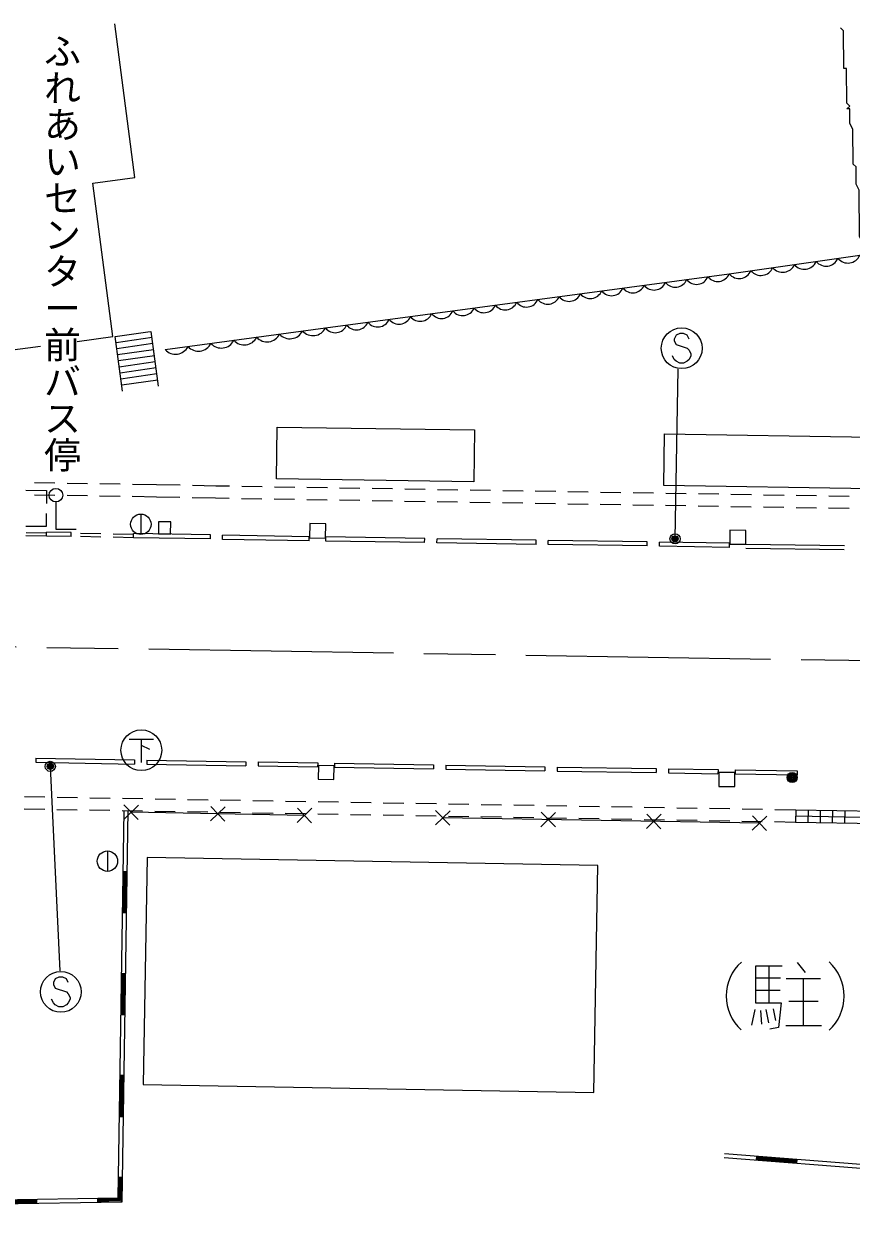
# Model space of a CAD drawing. Units: millimetres, scale not verified. Extents: x 40000 to 680000, y 20000 to 380000.
# Drawn here: x 496338 to 536908, y 259250 to 317910 of the extents above; entities that cross this region are included whole.
import ezdxf
from ezdxf.enums import TextEntityAlignment as Align

# ---------------------------------------------------------------- set-up
doc = ezdxf.new("R2010")
doc.units = ezdxf.units.MM
doc.header["$LTSCALE"] = 1000
doc.header["$PDMODE"] = 32
doc.header["$PDSIZE"] = 500
doc.linetypes.add('CHAIN', pattern=[18.5, 12, -1.5, 3.5, -1.5])
for name, color, linetype, lineweight in [('M-BGD', 7, 'Continuous', 25), ('M-BGD-EXST', 7, 'Continuous', 25), ('M-BMK', 2, 'CHAIN', 13), ('M-STR-HTXT', 7, 'Continuous', 13), ('M-STR-STRC', 7, 'Continuous', 25)]:
    doc.layers.add(name, color=color, linetype=linetype, lineweight=lineweight)
doc.styles.add('@ＭＳ ゴシック', font='')
doc.styles.get('@ＭＳ ゴシック').set_extended_font_data('@MS Gothic')

msp = doc.modelspace()

# ---------------------------------------------------------------- linework, layer by layer
at = {"layer": 'M-BGD'}
for p, q in [((501778, 310377), (500790, 317910)), ((499718, 310107), (501778, 310377)), ((500706, 302575), (499718, 310107)), ((502533, 302818), (500815, 302572)), ((502940, 300149), (502582, 302825)), ((495536, 301896), (497150, 302108)), ((498950, 302344), (500706, 302575)), ((501173, 299895), (500813, 302589)), ((502622, 302528), (500855, 302274)), ((502662, 302231), (500895, 301977)), ((502701, 301933), (500934, 301680)), ((502741, 301636), (500974, 301382)), ((502781, 301339), (501014, 301085)), ((502821, 301041), (501053, 300787)), ((528273, 292659), (528429, 300975)), ((502860, 300744), (501093, 300490)), ((502900, 300447), (501133, 300193)), ((497862, 295387), (496862, 295403)), ((499462, 295362), (498462, 295378)), ((501061, 295338), (500062, 295353)), ((502846, 295310), (501661, 295328)), ((503999, 295285), (502846, 295310)), ((505752, 295247), (504599, 295272)), ((506422, 295236), (505752, 295247)), ((508021, 295210), (507022, 295226)), ((509621, 295184), (508621, 295200)), ((511221, 295157), (510221, 295174)), ((512821, 295131), (511821, 295148)), ((514421, 295105), (513421, 295121)), ((516020, 295079), (515020, 295095)), ((517620, 295053), (516620, 295069)), ((496439, 295043), (497441, 295037)), ((497853, 294787), (496853, 294803)), ((497441, 295037), (497438, 294399)), ((499452, 294763), (498452, 294778)), ((501052, 294738), (500052, 294753)), ((502837, 294710), (501652, 294728)), ((503990, 294685), (502837, 294710)), ((505742, 294647), (504590, 294672)), ((506412, 294636), (505742, 294647)), ((508012, 294610), (507012, 294626)), ((509611, 294584), (508612, 294600)), ((511211, 294558), (510211, 294574)), ((512811, 294531), (511811, 294548)), ((514411, 294505), (513411, 294522)), ((516011, 294479), (515011, 294495)), ((519220, 295026), (518220, 295043)), ((520820, 295000), (519820, 295017)), ((522419, 294974), (521420, 294990)), ((524019, 294948), (523019, 294964)), ((525619, 294922), (524619, 294938)), ((527219, 294895), (526219, 294912)), ((528819, 294869), (527819, 294886)), ((530418, 294843), (529419, 294859)), ((532018, 294817), (531018, 294833)), ((533618, 294791), (532618, 294807)), ((535218, 294764), (534218, 294781)), ((536818, 294738), (535818, 294755)), ((497435, 293899), (497431, 293261)), ((497906, 294466), (497906, 293132)), ((517610, 294453), (516610, 294469)), ((519210, 294427), (518210, 294443)), ((520810, 294400), (519810, 294417)), ((522410, 294374), (521410, 294390)), ((524010, 294348), (523010, 294364)), ((525609, 294322), (524609, 294338)), ((527209, 294295), (526209, 294312)), ((528809, 294269), (527809, 294286)), ((530409, 294243), (529409, 294259)), ((532008, 294217), (531009, 294233)), ((533608, 294191), (532608, 294207)), ((535208, 294164), (534208, 294181)), ((536808, 294138), (535808, 294155)), ((502072, 293871), (502072, 292871)), ((497431, 293261), (496429, 293266)), ((497439, 292791), (496439, 292810)), ((497442, 292941), (496442, 292960)), ((497439, 292791), (497441, 292991)), ((498652, 292776), (497439, 292791)), ((498655, 292976), (497441, 292991)), ((497906, 293132), (498906, 293132)), ((498652, 292776), (498655, 292976)), ((500114, 292747), (499114, 292767)), ((500117, 292897), (499117, 292917)), ((501714, 292715), (500714, 292735)), ((501717, 292865), (500717, 292885)), ((501714, 292715), (501717, 292915)), ((505483, 292658), (501714, 292715)), ((505486, 292858), (501717, 292915)), ((505483, 292658), (505486, 292858)), ((506078, 292633), (506081, 292833)), ((510325, 292763), (506081, 292833)), ((510321, 292563), (510325, 292763)), ((511140, 292550), (511143, 292750)), ((515996, 292675), (511143, 292750)), ((510321, 292563), (506078, 292633)), ((515993, 292475), (511140, 292550)), ((515993, 292475), (515996, 292675)), ((516598, 292466), (516601, 292666)), ((521457, 292388), (516598, 292466)), ((521460, 292588), (516601, 292666)), ((521457, 292388), (521460, 292588)), ((522053, 292381), (522056, 292581)), ((526909, 292310), (522053, 292381)), ((526912, 292510), (522056, 292581)), ((526909, 292310), (526912, 292510)), ((527511, 292295), (527514, 292495)), ((530944, 292241), (527511, 292295)), ((530948, 292441), (527514, 292495)), ((530944, 292241), (530948, 292441)), ((531743, 292197), (536575, 292133)), ((531746, 292397), (536578, 292333)), ((496921, 281904), (496918, 281704)), ((496918, 281704), (501764, 281614)), ((496921, 281904), (501768, 281814)), ((501768, 281814), (501764, 281614)), ((502370, 281802), (502367, 281602)), ((502367, 281602), (507226, 281523)), ((502370, 281802), (507229, 281723)), ((507229, 281723), (507226, 281523)), ((507830, 281723), (507827, 281523)), ((507830, 281723), (510747, 281678)), ((510747, 281678), (510743, 281478)), ((511579, 281665), (511575, 281465)), ((511579, 281665), (516432, 281573)), ((516432, 281573), (516428, 281373)), ((507827, 281523), (510743, 281478)), ((511575, 281465), (516428, 281373)), ((517029, 281564), (517025, 281364)), ((517025, 281364), (521888, 281282)), ((517029, 281564), (521891, 281482)), ((521891, 281482), (521888, 281282)), ((522495, 281467), (522492, 281267)), ((522492, 281267), (527348, 281197)), ((522495, 281467), (527351, 281397)), ((527351, 281397), (527348, 281197)), ((527955, 281384), (527952, 281184)), ((527952, 281184), (530379, 281142)), ((527955, 281384), (530383, 281342)), ((530383, 281342), (530379, 281142)), ((531223, 281327), (531220, 281127)), ((531220, 281127), (534268, 281080)), ((531223, 281327), (534271, 281280)), ((534271, 281280), (534268, 281080)), ((496369, 280017), (497369, 280000)), ((497968, 279990), (498968, 279973)), ((499568, 279962), (500568, 279945)), ((501168, 279935), (502168, 279918)), ((502768, 279908), (503768, 279891)), ((504368, 279881), (505367, 279863)), ((505967, 279853), (506967, 279836)), ((507567, 279826), (508567, 279809)), ((496358, 279417), (497358, 279400)), ((497958, 279390), (498958, 279373)), ((499558, 279363), (500558, 279345)), ((501241, 279335), (500949, 260321)), ((501441, 279332), (501146, 260124)), ((501158, 279335), (502158, 279318)), ((501233, 278902), (501953, 279596)), ((501940, 278889), (501246, 279609)), ((510103, 279097), (501593, 279249)), ((502758, 279308), (503757, 279291)), ((504357, 279281), (505357, 279264)), ((505488, 278826), (506208, 279520)), ((506195, 278813), (505501, 279533)), ((505957, 279253), (506957, 279236)), ((507557, 279226), (508557, 279209)), ((509167, 279799), (510167, 279782)), ((509743, 278749), (510463, 279444)), ((510450, 278737), (509756, 279456)), ((510767, 279771), (511766, 279754)), ((512366, 279744), (513366, 279727)), ((513966, 279717), (514966, 279700)), ((515566, 279689), (516566, 279672)), ((516520, 278628), (517239, 279323)), ((517227, 278616), (516532, 279335)), ((517166, 279662), (518166, 279645)), ((518765, 279635), (519765, 279618)), ((520365, 279607), (521365, 279590)), ((521699, 278541), (522417, 279237)), ((522406, 278529), (521710, 279248)), ((521965, 279580), (522965, 279563)), ((523565, 279553), (524565, 279536)), ((525165, 279526), (526164, 279508)), ((526764, 279498), (527764, 279481)), ((528364, 279471), (529364, 279454)), ((529964, 279444), (530964, 279427)), ((531564, 279416), (532563, 279399)), ((533163, 279389), (534195, 279371)), ((534195, 279371), (534185, 278771)), ((534195, 279371), (540193, 279260)), ((534795, 279360), (534785, 278760)), ((535395, 279349), (535384, 278749)), ((535995, 279338), (535984, 278738)), ((536595, 279327), (536584, 278727)), ((509157, 279199), (510156, 279182)), ((510756, 279171), (511756, 279154)), ((512356, 279144), (513356, 279127)), ((513956, 279117), (514956, 279100)), ((515556, 279089), (516556, 279072)), ((532414, 278715), (516880, 278976)), ((517155, 279062), (518155, 279045)), ((518755, 279035), (519755, 279018)), ((520355, 279008), (521355, 278990)), ((521955, 278980), (522955, 278963)), ((523555, 278953), (524554, 278936)), ((525154, 278926), (526154, 278909)), ((526754, 278898), (527754, 278881)), ((526877, 278455), (527596, 279150)), ((527584, 278443), (526889, 279162)), ((528354, 278871), (529354, 278854)), ((529954, 278844), (530953, 278827)), ((531553, 278816), (532553, 278799)), ((532055, 278368), (532774, 279063)), ((532762, 278356), (532067, 279075)), ((533153, 278789), (534185, 278771)), ((534184, 278771), (540182, 278660)), ((534190, 279071), (540188, 278960)), ((500435, 277352), (500435, 276352)), ((501395, 276332), (501195, 276335)), ((501235, 276335), (501204, 274335)), ((501275, 276334), (501244, 274334)), ((501315, 276333), (501284, 274334)), ((501355, 276333), (501324, 274333)), ((501164, 274335), (501364, 274332)), ((533525, 271703), (532214, 271703)), ((532214, 271703), (532214, 269908)), ((532869, 271703), (532869, 269908)), ((534271, 271884), (534648, 271392)), ((501318, 271333), (501118, 271336)), ((501158, 271335), (501127, 269335)), ((501198, 271335), (501167, 269335)), ((501238, 271334), (501207, 269334)), ((501278, 271333), (501247, 269334)), ((532214, 271130), (533443, 271130)), ((533730, 271097), (535410, 271097)), ((534558, 271097), (534558, 268786)), ((532214, 270523), (533435, 270523)), ((532214, 269908), (533484, 269908)), ((533484, 269908), (533345, 268687)), ((533853, 269982), (535287, 269982)), ((501087, 269336), (501287, 269333)), ((532181, 269572), (532025, 268810)), ((532468, 269531), (532517, 268851)), ((532730, 269572), (532861, 268925)), ((533082, 269613), (533197, 269031)), ((533345, 268687), (532927, 268613)), ((533705, 268786), (535459, 268786)), ((501241, 266333), (501041, 266336)), ((501081, 266336), (501051, 264336)), ((501121, 266335), (501091, 264335)), ((501161, 266334), (501131, 264335)), ((501201, 266334), (501171, 264334)), ((501011, 264337), (501211, 264334)), ((540599, 261527), (530688, 262304)), ((540403, 261743), (530704, 262504)), ((532269, 262381), (532253, 262182)), ((534250, 262065), (532256, 262221)), ((534253, 262105), (532259, 262261)), ((534256, 262145), (532263, 262301)), ((534260, 262185), (532266, 262341)), ((534247, 262025), (534263, 262225)), ((501165, 261334), (500965, 261337)), ((500988, 260281), (501005, 261336)), ((501045, 261336), (501028, 260242)), ((501067, 260203), (501085, 261335)), ((501125, 261334), (501107, 260163)), ((500949, 260321), (446847, 259450)), ((501146, 260124), (446850, 259250)), ((496967, 260217), (494967, 260184)), ((496967, 260177), (494967, 260144)), ((496968, 260137), (494968, 260104)), ((496969, 260097), (494969, 260064)), ((496969, 260057), (496966, 260257)), ((499969, 260105), (499966, 260305)), ((500988, 260281), (499966, 260265)), ((499967, 260225), (501028, 260242)), ((501067, 260203), (499967, 260185)), ((499968, 260145), (501107, 260163))]:
    msp.add_line(p, q, dxfattribs=at)
for points in [[(537615, 306636), (537472, 306777), (537469, 307204), (537324, 307487), (537306, 309763), (537162, 310046), (537155, 310899), (537012, 311040), (536998, 312747), (536854, 313030), (536848, 313742), (536706, 313740), (536847, 313884), (536704, 314025), (536691, 315731), (536548, 315730), (536534, 317579), (536391, 317720)], [(503264, 301938), (511125, 303001), (530931, 305652), (537331, 306563)]]:
    msp.add_lwpolyline(points, dxfattribs=at)
for points in [[(518402, 295458), (508727, 295598), (508764, 298136), (518439, 297996)], [(537901, 295109), (527720, 295277), (527762, 297813), (537943, 297645)], [(502943, 293497), (502934, 292897), (503534, 292888), (503543, 293488)], [(511151, 293386), (510364, 293406), (510346, 292713), (511133, 292693)], [(531752, 293073), (530969, 293079), (530964, 292395), (531747, 292389)], [(510771, 280866), (511546, 280849), (511561, 281523), (510786, 281540)], [(530418, 280520), (531200, 280515), (531205, 281199), (530422, 281203)], [(524480, 276642), (502384, 277023), (502192, 265892), (524289, 265511)]]:
    msp.add_lwpolyline(points, close=True, dxfattribs=at)
for centre, radius in [((497906, 294799), 333), ((502072, 293371), 500), ((528273, 292659), 150), ((528273, 292659), 120), ((528273, 292659), 90), ((528273, 292659), 60), ((528273, 292659), 30), ((528273, 292659), 20), ((500435, 276852), 500)]:
    msp.add_circle(centre, radius, dxfattribs=at)
for centre, radius, start, end in [((534618, 306513), 634, 219.87761, 336.32777), ((535684, 306665), 634, 219.87761, 336.32777), ((536751, 306817), 634, 219.87761, 336.32777), ((530369, 305890), 611, 218.21181, 337.03132), ((531418, 306058), 634, 219.87761, 336.32777), ((532484, 306210), 634, 219.87761, 336.32777), ((533551, 306362), 634, 219.87761, 336.32777), ((526199, 305332), 611, 218.21181, 337.03132), ((527242, 305472), 611, 218.21181, 337.03132), ((528284, 305611), 611, 218.21181, 337.03132), ((529326, 305750), 611, 218.21181, 337.03132), ((522030, 304774), 611, 218.21181, 337.03132), ((523072, 304914), 611, 218.21181, 337.03132), ((524114, 305053), 611, 218.21181, 337.03132), ((525157, 305193), 611, 218.21181, 337.03132), ((517860, 304216), 611, 218.21181, 337.03132), ((518902, 304356), 611, 218.21181, 337.03132), ((519945, 304495), 611, 218.21181, 337.03132), ((520987, 304635), 611, 218.21181, 337.03132), ((512648, 303519), 611, 218.21181, 337.03132), ((513690, 303658), 611, 218.21181, 337.03132), ((514733, 303798), 611, 218.21181, 337.03132), ((515775, 303937), 611, 218.21181, 337.03132), ((516818, 304077), 611, 218.21181, 337.03132), ((508266, 303003), 685, 221.91132, 333.49805), ((509389, 303155), 685, 221.91132, 333.49805), ((510512, 303307), 685, 221.91132, 333.49805), ((511605, 303379), 611, 218.21181, 337.03132), ((504897, 302547), 685, 221.91132, 333.49805), ((506020, 302699), 685, 221.91132, 333.49805), ((507143, 302851), 685, 221.91132, 333.49805), ((503773, 302395), 685, 221.91132, 333.49805), ((533007, 270237), 2228, 131.69789, 228.01917), ((534284, 270228), 2282, 312.86378, 47.4164)]:
    msp.add_arc(centre, radius, start, end, dxfattribs=at)
msp.add_point((528273, 292659), dxfattribs=at)
at = {"layer": 'M-BGD-EXST'}
for p, q in [((501497, 282840), (502697, 282840)), ((502097, 282840), (502097, 281690)), ((502097, 282540), (502497, 282340))]:
    msp.add_line(p, q, dxfattribs=at)
msp.add_circle((502097, 282290), 1000, dxfattribs=at)
at = {"layer": 'M-BMK'}
msp.add_line((569953, 286151), (369915, 289380), dxfattribs=at)
at = {"layer": 'M-STR-HTXT'}
msp.add_line((497632, 281500), (498101, 271468), dxfattribs=at)
at = {"layer": 'M-STR-STRC'}
for p, q in [((528509, 302731), (528327, 302640)), ((528691, 302731), (528509, 302731)), ((528873, 302640), (528691, 302731)), ((528327, 302640), (528237, 302458)), ((528237, 302458), (528237, 302367)), ((528237, 302367), (528327, 302186)), ((528327, 302186), (528873, 302004)), ((528964, 302458), (528873, 302640)), ((528237, 301458), (528146, 301640)), ((528873, 302004), (528964, 301913)), ((528964, 301913), (529055, 301731)), ((529055, 301640), (528964, 301458)), ((529055, 301731), (529055, 301640)), ((528327, 301367), (528237, 301458)), ((528509, 301276), (528327, 301367)), ((528691, 301276), (528509, 301276)), ((528873, 301367), (528691, 301276)), ((528964, 301458), (528873, 301367)), ((497876, 271077), (497785, 270896)), ((498058, 271168), (497876, 271077)), ((498240, 271168), (498058, 271168)), ((498421, 271077), (498240, 271168)), ((498512, 270896), (498421, 271077)), ((497785, 270896), (497785, 270805)), ((497785, 270805), (497876, 270623)), ((497876, 270623), (498421, 270441)), ((498421, 270441), (498512, 270350)), ((497785, 269896), (497694, 270077)), ((497876, 269805), (497785, 269896)), ((498512, 269896), (498421, 269805)), ((498512, 270350), (498603, 270168)), ((498603, 270077), (498512, 269896)), ((498603, 270168), (498603, 270077)), ((498058, 269714), (497876, 269805)), ((498240, 269714), (498058, 269714)), ((498421, 269805), (498240, 269714))]:
    msp.add_line(p, q, dxfattribs=at)
for centre, radius in [((528600, 302004), 1000), ((497632, 281500), 150), ((497632, 281500), 120), ((497632, 281500), 90), ((497632, 281500), 60), ((497632, 281500), 30), ((497632, 281500), 20), ((534015, 280951), 250), ((534015, 280951), 204), ((534015, 280951), 159), ((534015, 280951), 114), ((534015, 280951), 68.2), ((534015, 280951), 22.7), ((498149, 270441), 1000)]:
    msp.add_circle(centre, radius, dxfattribs=at)
msp.add_point((497632, 281500), dxfattribs=at)

# ---------------------------------------------------------------- texts
at = {"layer": 'M-BGD', "style": '@ＭＳ ゴシック'}
msp.add_text('ふれあいセンター前バス停', height=1320, rotation=270, dxfattribs=at).set_placement((497150, 306690), align=Align.BOTTOM_CENTER)

doc.saveas('drawing.dxf')
